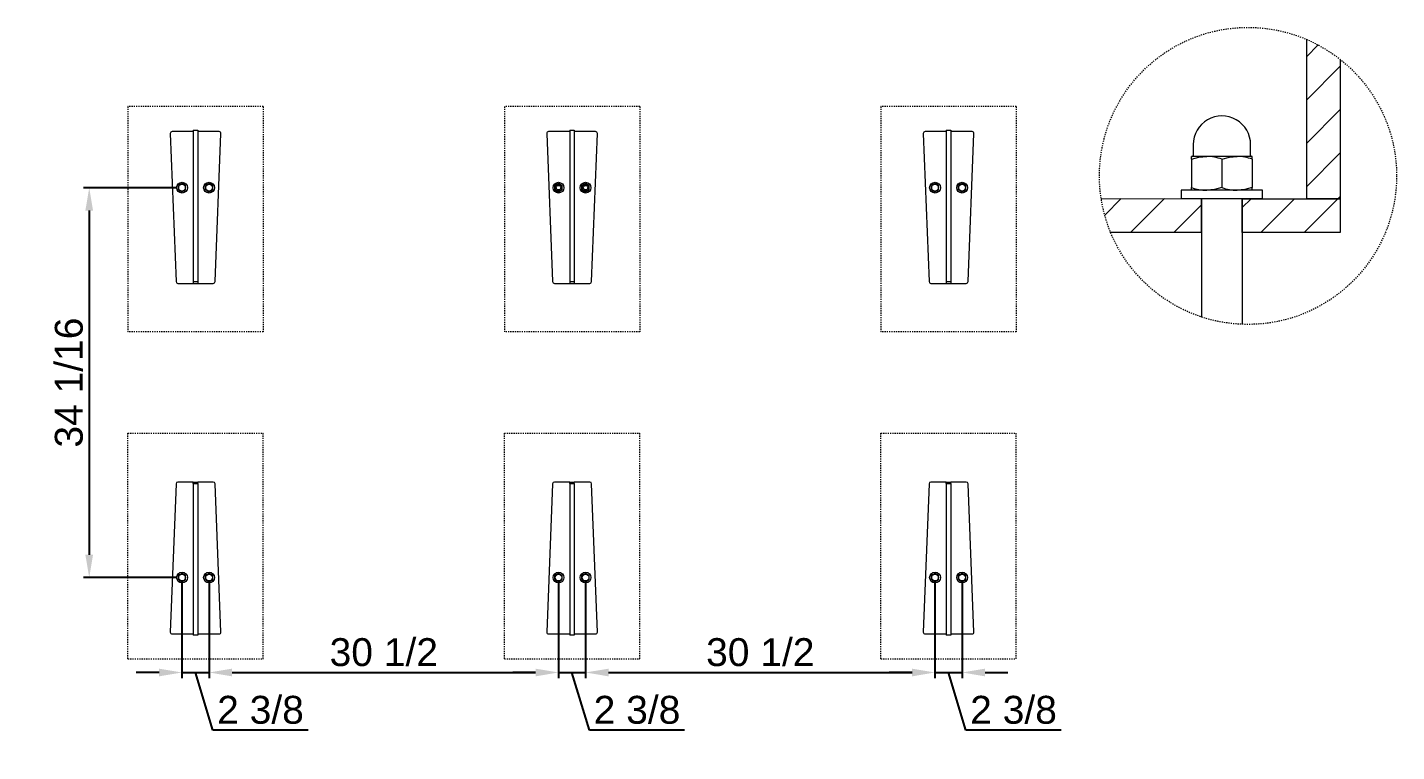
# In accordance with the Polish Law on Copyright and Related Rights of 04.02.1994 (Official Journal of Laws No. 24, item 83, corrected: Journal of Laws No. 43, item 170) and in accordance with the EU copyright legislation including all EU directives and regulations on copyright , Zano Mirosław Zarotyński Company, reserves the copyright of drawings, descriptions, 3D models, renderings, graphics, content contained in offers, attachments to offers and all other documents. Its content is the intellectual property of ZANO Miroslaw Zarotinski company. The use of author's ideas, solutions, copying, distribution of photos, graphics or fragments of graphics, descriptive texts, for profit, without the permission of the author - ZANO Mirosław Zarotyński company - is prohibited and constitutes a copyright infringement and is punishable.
# Model space of a CAD drawing. Header units: inches. Extents: x -28 to 242, y 10 to 216.
# Drawn here: x -27.6 to 92, y 9.9 to 73.2 of the extents above; entities that cross this region are included whole.
import ezdxf

# ---------------------------------------------------------------- set-up
doc = ezdxf.new("R2010")
doc.units = ezdxf.units.IN
doc.header["$PDSIZE"] = -1
doc.linetypes.add('HIDDEN', pattern=[1.905, 1.27, -0.635])
for name, color, linetype, lineweight in [('ZANO_R', 7, 'Continuous', 0), ('ZANO_R_przerywana', 250, 'HIDDEN', 0), ('ZANO_W', 1, 'Continuous', 0)]:
    doc.layers.add(name, color=color, linetype=linetype, lineweight=lineweight)
doc.styles.get("Standard").update_dxf_attribs({"font": 'ARIALUNI.TTF'})
doc.dimstyles.new('amerykanie', dxfattribs={"dimtxt": 50, "dimasz": 50, "dimexe": 0.5, "dimexo": 0.5, "dimgap": 1, "dimtad": 1, "dimdec": 0, "dimzin": 0, "dimlunit": 5, "dimtxsty": 'Standard', "dimcen": 0.09, "dimclrd": 1, "dimclre": 1, "dimclrt": 1, "dimazin": 0, "dimtfac": 1, "dimtdec": 0, "dimtmove": 0, "dimatfit": 3, "dimfxl": 1, "dimtzin": 0, "dimarcsym": 1})

# ---------------------------------------------------------------- blocks, each defined once
blk = doc.blocks.new('*D369')
at = {"layer": 'Defpoints', "color": 0}
for p in [(-14.1, 59.14), (-22.2, 25.07), (-14.1, 25.07)]:
    blk.add_point(p, dxfattribs=at)
at = {"layer": 'ZANO_W', "color": 1, "lineweight": -2}
for p, q in [((-14.6, 59.14), (-22.7, 59.14)), ((-22.2, 57.14), (-22.2, 27.07)), ((-14.6, 25.07), (-22.7, 25.07))]:
    blk.add_line(p, q, dxfattribs=at)
at = {"layer": 'ZANO_W', "color": 1}
for points in [[(-21.87, 57.14), (-22.54, 57.14), (-22.2, 59.14)], [(-22.54, 27.07), (-21.87, 27.07), (-22.2, 25.07)]]:
    blk.add_solid(points, dxfattribs=at)
at = {"layer": 'ZANO_W', "color": 1, "insert": (-23.97, 42.11), "char_height": 2.438, "attachment_point": 5, "rotation": 90}
blk.add_mtext('34 1/16', dxfattribs=at)
blk = doc.blocks.new('*D370')
at = {"layer": 'Defpoints', "color": 0}
for p in [(-14.1, 25.07), (-11.73, 25.07), (-11.73, 16.78)]:
    blk.add_point(p, dxfattribs=at)
at = {"layer": 'ZANO_W', "color": 1, "lineweight": -2}
for p, q in [((-14.1, 24.57), (-14.1, 16.28)), ((-11.73, 24.57), (-11.73, 16.28)), ((-16.1, 16.78), (-18.1, 16.78)), ((-14.1, 16.78), (-11.73, 16.78)), ((-11.4, 11.73), (-12.91, 16.78)), ((-9.73, 16.78), (-7.73, 16.78)), ((-3.08, 11.73), (-11.4, 11.73))]:
    blk.add_line(p, q, dxfattribs=at)
at = {"layer": 'ZANO_W', "color": 1}
for points in [[(-16.1, 16.44), (-16.1, 17.11), (-14.1, 16.78)], [(-9.73, 17.11), (-9.73, 16.44), (-11.73, 16.78)]]:
    blk.add_solid(points, dxfattribs=at)
at = {"layer": 'ZANO_W', "color": 1, "insert": (-7.24, 13.5), "char_height": 2.438, "attachment_point": 5}
blk.add_mtext('2 3/8', dxfattribs=at)
blk = doc.blocks.new('*D371')
at = {"layer": 'Defpoints', "color": 0}
for p in [(-11.73, 25.07), (18.79, 25.07), (18.79, 16.78)]:
    blk.add_point(p, dxfattribs=at)
at = {"layer": 'ZANO_W', "color": 1, "lineweight": -2}
for p, q in [((-11.73, 24.57), (-11.73, 16.28)), ((18.79, 24.57), (18.79, 16.28)), ((-9.73, 16.78), (16.79, 16.78))]:
    blk.add_line(p, q, dxfattribs=at)
at = {"layer": 'ZANO_W', "color": 1}
for points in [[(-9.73, 17.11), (-9.73, 16.44), (-11.73, 16.78)], [(16.79, 16.44), (16.79, 17.11), (18.79, 16.78)]]:
    blk.add_solid(points, dxfattribs=at)
at = {"layer": 'ZANO_W', "color": 1, "insert": (3.53, 18.54), "char_height": 2.438, "attachment_point": 5}
blk.add_mtext('30 1/2', dxfattribs=at)
blk = doc.blocks.new('*D372')
at = {"layer": 'Defpoints', "color": 0}
for p in [(18.79, 25.07), (21.16, 25.07), (21.16, 16.78)]:
    blk.add_point(p, dxfattribs=at)
at = {"layer": 'ZANO_W', "color": 1, "lineweight": -2}
for p, q in [((18.79, 24.57), (18.79, 16.28)), ((21.16, 24.57), (21.16, 16.28)), ((16.79, 16.78), (14.79, 16.78)), ((18.79, 16.78), (21.16, 16.78)), ((21.49, 11.73), (19.97, 16.78)), ((23.16, 16.78), (25.16, 16.78)), ((29.81, 11.73), (21.49, 11.73))]:
    blk.add_line(p, q, dxfattribs=at)
at = {"layer": 'ZANO_W', "color": 1}
for points in [[(16.79, 16.44), (16.79, 17.11), (18.79, 16.78)], [(23.16, 17.11), (23.16, 16.44), (21.16, 16.78)]]:
    blk.add_solid(points, dxfattribs=at)
at = {"layer": 'ZANO_W', "color": 1, "insert": (25.65, 13.5), "char_height": 2.438, "attachment_point": 5}
blk.add_mtext('2 3/8', dxfattribs=at)
blk = doc.blocks.new('*D373')
at = {"layer": 'Defpoints', "color": 0}
for p in [(21.16, 25.07), (51.68, 25.07), (51.68, 16.78)]:
    blk.add_point(p, dxfattribs=at)
at = {"layer": 'ZANO_W', "color": 1, "lineweight": -2}
for p, q in [((21.16, 24.57), (21.16, 16.28)), ((51.68, 24.57), (51.68, 16.28)), ((23.16, 16.78), (49.68, 16.78))]:
    blk.add_line(p, q, dxfattribs=at)
at = {"layer": 'ZANO_W', "color": 1}
for points in [[(23.16, 17.11), (23.16, 16.44), (21.16, 16.78)], [(49.68, 16.44), (49.68, 17.11), (51.68, 16.78)]]:
    blk.add_solid(points, dxfattribs=at)
at = {"layer": 'ZANO_W', "color": 1, "insert": (36.42, 18.54), "char_height": 2.438, "attachment_point": 5}
blk.add_mtext('30 1/2', dxfattribs=at)
blk = doc.blocks.new('*D374')
at = {"layer": 'Defpoints', "color": 0}
for p in [(51.68, 25.07), (54.05, 25.07), (54.05, 16.78)]:
    blk.add_point(p, dxfattribs=at)
at = {"layer": 'ZANO_W', "color": 1, "lineweight": -2}
for p, q in [((51.68, 24.57), (51.68, 16.28)), ((54.05, 24.57), (54.05, 16.28)), ((49.68, 16.78), (47.68, 16.78)), ((51.68, 16.78), (54.05, 16.78)), ((54.38, 11.73), (52.86, 16.78)), ((56.05, 16.78), (58.05, 16.78)), ((62.7, 11.73), (54.38, 11.73))]:
    blk.add_line(p, q, dxfattribs=at)
at = {"layer": 'ZANO_W', "color": 1}
for points in [[(49.68, 16.44), (49.68, 17.11), (51.68, 16.78)], [(56.05, 17.11), (56.05, 16.44), (54.05, 16.78)]]:
    blk.add_solid(points, dxfattribs=at)
at = {"layer": 'ZANO_W', "color": 1, "insert": (58.54, 13.5), "char_height": 2.438, "attachment_point": 5}
blk.add_mtext('2 3/8', dxfattribs=at)

msp = doc.modelspace()

# ---------------------------------------------------------------- linework, layer by layer
at = {"layer": 'ZANO_R'}
for p, q in [((84.1258, 72.10864), (84.1258, 58.18186)), ((84.1258, 70.58881), (85.15245, 71.61546)), ((84.1258, 66.79985), (87.07924, 69.7533)), ((87.07924, 70.35145), (87.07924, 58.18186)), ((84.1258, 63.01089), (87.07924, 65.96434)), ((-15.12347, 63.88258), (-14.61879, 50.93565)), ((-13.11121, 64.04627), (-14.96604, 64.04627)), ((-13.11121, 64.16828), (-13.11121, 50.90624)), ((-13.11121, 64.16828), (-12.71732, 64.16828)), ((-12.71732, 64.16828), (-12.71732, 50.90624)), ((-10.86249, 64.04627), (-12.71732, 64.04627)), ((-11.20974, 50.93565), (-10.70505, 63.88258)), ((17.76575, 63.88258), (18.27044, 50.93565)), ((19.77802, 64.04627), (17.92318, 64.04627)), ((19.77802, 64.16828), (19.77802, 50.90624)), ((19.77802, 64.16828), (20.1719, 64.16828)), ((20.1719, 64.16828), (20.1719, 50.90624)), ((22.02674, 64.04627), (20.1719, 64.04627)), ((21.67948, 50.93565), (22.18417, 63.88258)), ((50.65497, 63.88258), (51.15966, 50.93565)), ((52.66724, 64.04627), (50.81241, 64.04627)), ((52.66724, 64.16828), (52.66724, 50.90624)), ((52.66724, 64.16828), (53.06112, 64.16828)), ((53.06112, 64.16828), (53.06112, 50.90624)), ((54.91596, 64.04627), (53.06112, 64.04627)), ((54.5687, 50.93565), (55.07339, 63.88258)), ((74.23176, 62.90737), (74.23176, 61.94751)), ((79.25261, 61.94751), (79.25261, 62.90737)), ((74.08408, 61.63625), (74.08408, 61.87367)), ((75.41312, 61.87367), (74.08408, 61.87367)), ((74.08408, 61.63625), (74.73521, 61.80851)), ((74.08408, 61.63625), (74.08408, 59.15763)), ((74.73521, 61.80851), (75.41312, 61.87367)), ((78.07122, 61.87367), (75.41312, 61.87367)), ((76.74218, 61.63625), (77.39332, 61.80851)), ((76.74218, 61.63625), (76.74218, 59.15763)), ((77.39332, 61.80851), (78.07122, 61.87367)), ((79.40028, 61.87367), (78.07122, 61.87367)), ((79.40028, 61.63625), (79.40028, 61.87367)), ((79.40028, 61.63625), (79.40028, 59.15763)), ((84.1258, 59.22193), (87.07924, 62.17538)), ((-14.41102, 59.14447), (-14.41102, 59.3264)), ((-14.41102, 58.96254), (-14.41102, 59.14447)), ((-13.78081, 59.14447), (-13.78081, 59.3264)), ((-13.78081, 58.96254), (-13.78081, 59.14447)), ((-12.04772, 59.14447), (-12.04772, 59.3264)), ((-12.04772, 58.96254), (-12.04772, 59.14447)), ((-11.41751, 59.14447), (-11.41751, 59.3264)), ((-11.41751, 58.96254), (-11.41751, 59.14447)), ((18.4782, 59.14447), (18.4782, 59.3264)), ((18.4782, 58.96254), (18.4782, 59.14447)), ((19.10842, 59.14447), (19.10842, 59.3264)), ((19.10842, 58.96254), (19.10842, 59.14447)), ((20.8415, 59.14447), (20.8415, 59.3264)), ((20.8415, 58.96254), (20.8415, 59.14447)), ((21.15661, 58.78062), (21.31416, 58.87158)), ((21.47171, 59.14447), (21.47171, 59.3264)), ((21.47171, 58.96254), (21.47171, 59.14447)), ((51.36743, 59.14447), (51.36743, 59.3264)), ((51.36743, 58.96254), (51.36743, 59.14447)), ((51.99764, 59.14447), (51.99764, 59.3264)), ((51.99764, 58.96254), (51.99764, 59.14447)), ((53.73073, 59.14447), (53.73073, 59.3264)), ((53.73073, 58.96254), (53.73073, 59.14447)), ((54.36094, 59.14447), (54.36094, 59.3264)), ((54.36094, 58.96254), (54.36094, 59.14447)), ((73.19804, 58.92022), (73.19804, 58.18186)), ((80.28631, 58.92022), (73.19804, 58.92022)), ((74.08408, 58.92022), (74.08408, 59.15763)), ((76.09105, 58.98539), (75.41312, 58.92022)), ((76.74218, 59.15763), (76.09105, 58.98539)), ((78.74913, 58.98539), (78.07122, 58.92022)), ((79.40028, 59.15763), (78.74913, 58.98539)), ((79.40028, 58.92022), (79.40028, 59.15763)), ((80.28631, 58.18186), (80.28631, 58.92022)), ((66.19648, 58.18848), (74.97011, 58.18186)), ((66.50222, 56.75419), (67.93618, 58.18816)), ((68.7654, 55.22841), (71.72175, 58.18477)), ((72.55436, 55.22841), (74.97011, 57.64417)), ((80.28631, 58.18186), (73.19804, 58.18186)), ((74.97011, 55.22841), (74.97011, 58.18186)), ((74.97011, 58.18186), (74.97011, 47.84225)), ((78.51425, 55.22841), (78.51425, 58.18186)), ((78.51425, 58.18186), (87.07924, 58.18186)), ((78.51425, 58.18186), (78.51425, 47.20297)), ((78.51425, 57.39934), (79.29676, 58.18186)), ((80.13227, 55.22841), (83.08572, 58.18186)), ((83.92123, 55.22841), (86.87468, 58.18186)), ((87.07924, 58.18186), (84.1258, 58.18186)), ((86.87468, 58.18186), (87.07924, 58.38642)), ((74.97011, 55.22841), (66.96484, 55.22841)), ((87.07924, 55.22841), (78.51425, 55.22841)), ((-14.46135, 50.78423), (-13.11121, 50.78423)), ((-12.71732, 50.90624), (-13.11121, 50.90624)), ((-13.11121, 50.90624), (-13.11121, 50.78423)), ((-13.11121, 50.78423), (-12.71732, 50.78423)), ((-12.71732, 50.90624), (-12.71732, 50.78423)), ((-12.71732, 50.78423), (-11.36717, 50.78423)), ((18.42787, 50.78423), (19.77802, 50.78423)), ((20.1719, 50.90624), (19.77802, 50.90624)), ((19.77802, 50.90624), (19.77802, 50.78423)), ((19.77802, 50.78423), (20.1719, 50.78423)), ((20.1719, 50.90624), (20.1719, 50.78423)), ((20.1719, 50.78423), (21.52205, 50.78423)), ((51.31709, 50.78423), (52.66724, 50.78423)), ((53.06112, 50.90624), (52.66724, 50.90624)), ((52.66724, 50.90624), (52.66724, 50.78423)), ((52.66724, 50.78423), (53.06112, 50.78423)), ((53.06112, 50.90624), (53.06112, 50.78423)), ((53.06112, 50.78423), (54.41127, 50.78423)), ((-14.61879, 33.26068), (-15.12347, 20.31375)), ((-13.11121, 33.4121), (-14.46135, 33.4121)), ((-13.11121, 33.4121), (-12.71732, 33.4121)), ((-13.11121, 33.29009), (-13.11121, 33.4121)), ((-13.11121, 33.29009), (-13.11121, 20.02805)), ((-13.11121, 33.29009), (-12.71732, 33.29009)), ((-12.71732, 33.29009), (-12.71732, 33.4121)), ((-11.36717, 33.4121), (-12.71732, 33.4121)), ((-12.71732, 33.29009), (-12.71732, 20.02805)), ((-10.70505, 20.31375), (-11.20974, 33.26068)), ((18.27044, 33.26068), (17.76575, 20.31375)), ((19.77802, 33.4121), (18.42787, 33.4121)), ((19.77802, 33.4121), (20.1719, 33.4121)), ((19.77802, 33.29009), (19.77802, 33.4121)), ((19.77802, 33.29009), (19.77802, 20.02805)), ((19.77802, 33.29009), (20.1719, 33.29009)), ((20.1719, 33.29009), (20.1719, 33.4121)), ((21.52205, 33.4121), (20.1719, 33.4121)), ((20.1719, 33.29009), (20.1719, 20.02805)), ((22.18417, 20.31375), (21.67948, 33.26068)), ((51.15966, 33.26068), (50.65497, 20.31375)), ((52.66724, 33.4121), (51.31709, 33.4121)), ((52.66724, 33.4121), (53.06112, 33.4121)), ((52.66724, 33.29009), (52.66724, 33.4121)), ((52.66724, 33.29009), (52.66724, 20.02805)), ((52.66724, 33.29009), (53.06112, 33.29009)), ((53.06112, 33.29009), (53.06112, 33.4121)), ((54.41127, 33.4121), (53.06112, 33.4121)), ((53.06112, 33.29009), (53.06112, 20.02805)), ((55.07339, 20.31375), (54.5687, 33.26068)), ((-14.41102, 25.0736), (-14.41102, 25.25552)), ((-13.78081, 25.0736), (-13.78081, 25.25552)), ((-12.04772, 25.0736), (-12.04772, 25.25552)), ((-11.41751, 25.0736), (-11.41751, 25.25552)), ((18.4782, 25.0736), (18.4782, 25.25552)), ((19.10842, 25.0736), (19.10842, 25.25552)), ((20.8415, 25.0736), (20.8415, 25.25552)), ((21.47171, 25.0736), (21.47171, 25.25552)), ((51.36743, 25.0736), (51.36743, 25.25552)), ((51.99764, 25.0736), (51.99764, 25.25552)), ((53.73073, 25.0736), (53.73073, 25.25552)), ((54.36094, 25.0736), (54.36094, 25.25552)), ((-14.41102, 24.89167), (-14.41102, 25.0736)), ((-13.78081, 24.89167), (-13.78081, 25.0736)), ((-12.04772, 24.89167), (-12.04772, 25.0736)), ((-11.41751, 24.89167), (-11.41751, 25.0736)), ((18.4782, 24.89167), (18.4782, 25.0736)), ((19.10842, 24.89167), (19.10842, 25.0736)), ((20.8415, 24.89167), (20.8415, 25.0736)), ((21.47171, 24.89167), (21.47171, 25.0736)), ((51.36743, 24.89167), (51.36743, 25.0736)), ((51.99764, 24.89167), (51.99764, 25.0736)), ((53.73073, 24.89167), (53.73073, 25.0736)), ((54.36094, 24.89167), (54.36094, 25.0736)), ((-14.96604, 20.15006), (-13.11121, 20.15006)), ((-12.71732, 20.02805), (-13.11121, 20.02805)), ((-12.71732, 20.15006), (-10.86249, 20.15006)), ((17.92318, 20.15006), (19.77802, 20.15006)), ((20.1719, 20.02805), (19.77802, 20.02805)), ((20.1719, 20.15006), (22.02674, 20.15006)), ((50.81241, 20.15006), (52.66724, 20.15006)), ((53.06112, 20.02805), (52.66724, 20.02805)), ((53.06112, 20.15006), (54.91596, 20.15006))]:
    msp.add_line(p, q, dxfattribs=at)
at = {"layer": 'ZANO_R', "flags": 128}
for points in [[(-14.25347, 59.41736), (-14.26467, 59.41089), (-14.33796, 59.36858), (-14.41102, 59.3264)], [(-14.41102, 58.96254), (-14.33383, 58.91798), (-14.25347, 58.87158)], [(-14.09591, 59.50832), (-14.13418, 59.48623), (-14.1731, 59.46376), (-14.21302, 59.44071), (-14.25347, 59.41736)], [(-14.25347, 58.87158), (-14.24226, 58.86511), (-14.16897, 58.8228), (-14.09591, 58.78062)], [(-13.93836, 59.41736), (-13.94956, 59.42383), (-14.02285, 59.46614), (-14.09591, 59.50832)], [(-14.09591, 58.78062), (-14.01872, 58.82518), (-13.93836, 58.87158)], [(-13.78081, 59.3264), (-13.83197, 59.35593), (-13.858, 59.37096), (-13.88405, 59.386), (-13.93836, 59.41736)], [(-13.93836, 58.87158), (-13.92716, 58.87805), (-13.85387, 58.92036), (-13.78081, 58.96254)], [(-11.89017, 59.41736), (-11.90137, 59.41089), (-11.97466, 59.36858), (-12.04772, 59.3264)], [(-12.04772, 58.96254), (-11.97053, 58.91798), (-11.89017, 58.87158)], [(-11.73261, 59.50832), (-11.77088, 59.48623), (-11.8098, 59.46376), (-11.84972, 59.44071), (-11.89017, 59.41736)], [(-11.89017, 58.87158), (-11.87896, 58.86511), (-11.80567, 58.8228), (-11.73261, 58.78062)], [(-11.57506, 59.41736), (-11.58627, 59.42383), (-11.65956, 59.46614), (-11.73261, 59.50832)], [(-11.73261, 58.78062), (-11.65543, 58.82518), (-11.57506, 58.87158)], [(-11.41751, 59.3264), (-11.46867, 59.35593), (-11.4947, 59.37096), (-11.52075, 59.386), (-11.57506, 59.41736)], [(-11.57506, 58.87158), (-11.56386, 58.87805), (-11.49057, 58.92036), (-11.41751, 58.96254)], [(18.63576, 59.41736), (18.62455, 59.41089), (18.55126, 59.36858), (18.4782, 59.3264)], [(18.4782, 58.96254), (18.55539, 58.91798), (18.63576, 58.87158)], [(18.79331, 59.50832), (18.75504, 59.48623), (18.71612, 59.46376), (18.6762, 59.44071), (18.63576, 59.41736)], [(18.63576, 58.87158), (18.64696, 58.86511), (18.72025, 58.8228), (18.79331, 58.78062)], [(18.95086, 59.41736), (18.93966, 59.42383), (18.86637, 59.46614), (18.79331, 59.50832)], [(18.79331, 58.78062), (18.8705, 58.82518), (18.95086, 58.87158)], [(19.10842, 59.3264), (19.05725, 59.35593), (19.03123, 59.37096), (19.00517, 59.386), (18.95086, 59.41736)], [(18.95086, 58.87158), (18.96207, 58.87805), (19.03536, 58.92036), (19.10842, 58.96254)], [(20.99906, 59.41736), (20.98785, 59.41089), (20.91456, 59.36858), (20.8415, 59.3264)], [(20.8415, 58.96254), (20.91869, 58.91798), (20.99906, 58.87158)], [(21.15661, 59.50832), (21.11834, 59.48623), (21.07942, 59.46376), (21.0395, 59.44071), (20.99906, 59.41736)], [(20.99906, 58.87158), (21.01026, 58.86511), (21.08355, 58.8228), (21.15661, 58.78062)], [(21.31416, 59.41736), (21.30296, 59.42383), (21.22967, 59.46614), (21.15661, 59.50832)], [(21.47171, 59.3264), (21.42055, 59.35593), (21.39453, 59.37096), (21.36847, 59.386), (21.31416, 59.41736)], [(21.31416, 58.87158), (21.32536, 58.87805), (21.39865, 58.92036), (21.47171, 58.96254)], [(51.52498, 59.41736), (51.51378, 59.41089), (51.44049, 59.36858), (51.36743, 59.3264)], [(51.36743, 58.96254), (51.44462, 58.91798), (51.52498, 58.87158)], [(51.68253, 59.50832), (51.64427, 59.48623), (51.60535, 59.46376), (51.56542, 59.44071), (51.52498, 59.41736)], [(51.52498, 58.87158), (51.53618, 58.86511), (51.60947, 58.8228), (51.68253, 58.78062)], [(51.84008, 59.41736), (51.82888, 59.42383), (51.7556, 59.46614), (51.68253, 59.50832)], [(51.68253, 58.78062), (51.75972, 58.82518), (51.84008, 58.87158)], [(51.99764, 59.3264), (51.94648, 59.35593), (51.92045, 59.37096), (51.8944, 59.386), (51.84008, 59.41736)], [(51.84008, 58.87158), (51.85129, 58.87805), (51.92458, 58.92036), (51.99764, 58.96254)], [(53.88828, 59.41736), (53.87707, 59.41089), (53.80378, 59.36858), (53.73073, 59.3264)], [(53.73073, 58.96254), (53.80792, 58.91798), (53.88828, 58.87158)], [(54.04583, 59.50832), (54.00757, 59.48623), (53.96864, 59.46376), (53.92872, 59.44071), (53.88828, 59.41736)], [(53.88828, 58.87158), (53.89948, 58.86511), (53.97277, 58.8228), (54.04583, 58.78062)], [(54.20338, 59.41736), (54.19218, 59.42383), (54.11889, 59.46614), (54.04583, 59.50832)], [(54.04583, 58.78062), (54.12302, 58.82518), (54.20338, 58.87158)], [(54.36094, 59.3264), (54.30977, 59.35593), (54.28375, 59.37096), (54.25769, 59.386), (54.20338, 59.41736)], [(54.20338, 58.87158), (54.21459, 58.87805), (54.28788, 58.92036), (54.36094, 58.96254)], [(-14.25347, 25.34649), (-14.26467, 25.34002), (-14.33796, 25.29771), (-14.41102, 25.25552)], [(-14.09591, 25.43745), (-14.13418, 25.41536), (-14.1731, 25.39289), (-14.21302, 25.36984), (-14.25347, 25.34649)], [(-13.93836, 25.34649), (-13.94956, 25.35296), (-14.02285, 25.39527), (-14.09591, 25.43745)], [(-13.78081, 25.25552), (-13.83197, 25.28506), (-13.858, 25.30009), (-13.88405, 25.31513), (-13.93836, 25.34649)], [(-11.89017, 25.34649), (-11.90137, 25.34002), (-11.97466, 25.29771), (-12.04772, 25.25552)], [(-11.73261, 25.43745), (-11.77088, 25.41536), (-11.8098, 25.39289), (-11.84972, 25.36984), (-11.89017, 25.34649)], [(-11.57506, 25.34649), (-11.58627, 25.35296), (-11.65956, 25.39527), (-11.73261, 25.43745)], [(-11.41751, 25.25552), (-11.46867, 25.28506), (-11.4947, 25.30009), (-11.52075, 25.31513), (-11.57506, 25.34649)], [(18.63576, 25.34649), (18.62455, 25.34002), (18.55126, 25.29771), (18.4782, 25.25552)], [(18.79331, 25.43745), (18.75504, 25.41536), (18.71612, 25.39289), (18.6762, 25.36984), (18.63576, 25.34649)], [(18.95086, 25.34649), (18.93966, 25.35296), (18.86637, 25.39527), (18.79331, 25.43745)], [(19.10842, 25.25552), (19.05725, 25.28506), (19.03123, 25.30009), (19.00517, 25.31513), (18.95086, 25.34649)], [(20.99906, 25.34649), (20.98785, 25.34002), (20.91456, 25.29771), (20.8415, 25.25552)], [(21.15661, 25.43745), (21.11834, 25.41536), (21.07942, 25.39289), (21.0395, 25.36984), (20.99906, 25.34649)], [(21.31416, 25.34649), (21.30296, 25.35296), (21.22967, 25.39527), (21.15661, 25.43745)], [(21.47171, 25.25552), (21.42055, 25.28506), (21.39453, 25.30009), (21.36847, 25.31513), (21.31416, 25.34649)], [(51.52498, 25.34649), (51.51378, 25.34002), (51.44049, 25.29771), (51.36743, 25.25552)], [(51.68253, 25.43745), (51.64427, 25.41536), (51.60535, 25.39289), (51.56542, 25.36984), (51.52498, 25.34649)], [(51.84008, 25.34649), (51.82888, 25.35296), (51.7556, 25.39527), (51.68253, 25.43745)], [(51.99764, 25.25552), (51.94648, 25.28506), (51.92045, 25.30009), (51.8944, 25.31513), (51.84008, 25.34649)], [(53.88828, 25.34649), (53.87707, 25.34002), (53.80378, 25.29771), (53.73073, 25.25552)], [(54.04583, 25.43745), (54.00757, 25.41536), (53.96864, 25.39289), (53.92872, 25.36984), (53.88828, 25.34649)], [(54.20338, 25.34649), (54.19218, 25.35296), (54.11889, 25.39527), (54.04583, 25.43745)], [(54.36094, 25.25552), (54.30977, 25.28506), (54.28375, 25.30009), (54.25769, 25.31513), (54.20338, 25.34649)], [(-14.41102, 24.89167), (-14.33383, 24.84711), (-14.25347, 24.80071)], [(-14.25347, 24.80071), (-14.24226, 24.79424), (-14.16897, 24.75193), (-14.09591, 24.70974)], [(-14.09591, 24.70974), (-14.01872, 24.75431), (-13.93836, 24.80071)], [(-13.93836, 24.80071), (-13.92716, 24.80718), (-13.85387, 24.84949), (-13.78081, 24.89167)], [(-12.04772, 24.89167), (-11.97053, 24.84711), (-11.89017, 24.80071)], [(-11.89017, 24.80071), (-11.87896, 24.79424), (-11.80567, 24.75193), (-11.73261, 24.70974)], [(-11.73261, 24.70974), (-11.65543, 24.75431), (-11.57506, 24.80071)], [(-11.57506, 24.80071), (-11.56386, 24.80718), (-11.49057, 24.84949), (-11.41751, 24.89167)], [(18.4782, 24.89167), (18.55539, 24.84711), (18.63576, 24.80071)], [(18.63576, 24.80071), (18.64696, 24.79424), (18.72025, 24.75193), (18.79331, 24.70974)], [(18.79331, 24.70974), (18.8705, 24.75431), (18.95086, 24.80071)], [(18.95086, 24.80071), (18.96207, 24.80718), (19.03536, 24.84949), (19.10842, 24.89167)], [(20.8415, 24.89167), (20.91869, 24.84711), (20.99906, 24.80071)], [(20.99906, 24.80071), (21.01026, 24.79424), (21.08355, 24.75193), (21.15661, 24.70974)], [(21.15661, 24.70974), (21.2338, 24.75431), (21.31416, 24.80071)], [(21.31416, 24.80071), (21.32536, 24.80718), (21.39865, 24.84949), (21.47171, 24.89167)], [(51.36743, 24.89167), (51.44462, 24.84711), (51.52498, 24.80071)], [(51.52498, 24.80071), (51.53618, 24.79424), (51.60947, 24.75193), (51.68253, 24.70974)], [(51.68253, 24.70974), (51.75972, 24.75431), (51.84008, 24.80071)], [(51.84008, 24.80071), (51.85129, 24.80718), (51.92458, 24.84949), (51.99764, 24.89167)], [(53.73073, 24.89167), (53.80792, 24.84711), (53.88828, 24.80071)], [(53.88828, 24.80071), (53.89948, 24.79424), (53.97277, 24.75193), (54.04583, 24.70974)], [(54.04583, 24.70974), (54.12302, 24.75431), (54.20338, 24.80071)], [(54.20338, 24.80071), (54.21459, 24.80718), (54.28788, 24.84949), (54.36094, 24.89167)]]:
    msp.add_lwpolyline(points, dxfattribs=at)
at = {"layer": 'ZANO_R'}
msp.add_lwpolyline([(87.07924, 58.18186), (87.07924, 55.22841)], dxfattribs=at)
for centre, radius in [((-14.09591, 59.14447), 0.47266), ((-14.09591, 59.14447), 0.29541), ((-11.73261, 59.14447), 0.47266), ((-11.73261, 59.14447), 0.29541), ((18.79331, 59.14447), 0.47266), ((18.79331, 59.14447), 0.29541), ((18.79331, 59.14447), 0.19694), ((18.79331, 59.14447), 0.19694), ((21.15661, 59.14447), 0.47266), ((21.15661, 59.14447), 0.29541), ((21.15661, 59.14447), 0.19694), ((21.15661, 59.14447), 0.19694), ((51.68253, 59.14447), 0.47266), ((51.68253, 59.14447), 0.29541), ((54.04583, 59.14447), 0.47266), ((54.04583, 59.14447), 0.29541), ((-14.09591, 25.0736), 0.47266), ((-14.09591, 25.0736), 0.29541), ((-11.73261, 25.0736), 0.47266), ((-11.73261, 25.0736), 0.29541), ((18.79331, 25.0736), 0.47266), ((18.79331, 25.0736), 0.29541), ((21.15661, 25.0736), 0.47266), ((21.15661, 25.0736), 0.29541), ((51.68253, 25.0736), 0.47266), ((51.68253, 25.0736), 0.29541), ((54.04583, 25.0736), 0.47266), ((54.04583, 25.0736), 0.29541)]:
    msp.add_circle(centre, radius, dxfattribs=at)
for centre, radius, start, end in [((76.74218, 62.90738), 2.51042, 359.9997308, 180.0002692), ((-14.96604, 63.88871), 0.15755, 90, 182.2323331), ((-10.86249, 63.88871), 0.15755, 357.7676669, 90), ((17.92318, 63.88871), 0.15755, 90, 182.2323331), ((22.02674, 63.88871), 0.15755, 357.7676669, 90), ((50.81241, 63.88871), 0.15755, 90, 182.2323331), ((54.91596, 63.88871), 0.15755, 357.7676669, 90), ((74.15791, 61.94752), 0.07385, 270.0029354, 359.9902351), ((75.37914, 57.84466), 4.02915, 70.2269566, 89.5167659), ((78.03724, 57.84466), 4.02915, 70.2269566, 89.5167659), ((79.32646, 61.94752), 0.07385, 180.0097649, 269.9970646), ((-14.09591, 59.14447), 0.31511, 120, 180), ((-14.09591, 59.14447), 0.31511, 180, 240), ((-14.09591, 59.14447), 0.31511, 60, 120), ((-14.09591, 59.14447), 0.31511, 240, 300), ((-14.09591, 59.14447), 0.31511, 0, 60), ((-14.09591, 59.14447), 0.31511, 300, 0), ((-11.73261, 59.14447), 0.31511, 120, 180), ((-11.73261, 59.14447), 0.31511, 180, 240), ((-11.73261, 59.14447), 0.31511, 60, 120), ((-11.73261, 59.14447), 0.31511, 240, 300), ((-11.73261, 59.14447), 0.31511, 0, 60), ((-11.73261, 59.14447), 0.31511, 300, 0), ((18.79331, 59.14447), 0.31511, 120, 180), ((18.79331, 59.14447), 0.31511, 180, 240), ((18.79331, 59.14447), 0.31511, 60, 120), ((18.79331, 59.14447), 0.31511, 240, 300), ((18.79331, 59.14447), 0.31511, 0, 60), ((18.79331, 59.14447), 0.31511, 300, 0), ((21.15661, 59.14447), 0.31511, 120, 180), ((21.15661, 59.14447), 0.31511, 180, 240), ((21.15661, 59.14447), 0.31511, 60, 120), ((21.15661, 59.14447), 0.31511, 240, 300), ((21.15661, 59.14447), 0.31511, 0, 60), ((21.15661, 59.14447), 0.31511, 300, 0), ((51.68253, 59.14447), 0.31511, 120, 180), ((51.68253, 59.14447), 0.31511, 180, 240), ((51.68253, 59.14447), 0.31511, 60, 120), ((51.68253, 59.14447), 0.31511, 240, 300), ((51.68253, 59.14447), 0.31511, 0, 60), ((51.68253, 59.14447), 0.31511, 300, 0), ((54.04583, 59.14447), 0.31511, 120, 180), ((54.04583, 59.14447), 0.31511, 180, 240), ((54.04583, 59.14447), 0.31511, 60, 120), ((54.04583, 59.14447), 0.31511, 240, 300), ((54.04583, 59.14447), 0.31511, 0, 60), ((54.04583, 59.14447), 0.31511, 300, 0), ((75.44714, 62.94948), 4.0294, 250.2279308, 269.5162644), ((78.10524, 62.94948), 4.0294, 250.2279308, 269.5162644), ((-14.46135, 50.94178), 0.15755, 182.2323331, 270), ((-11.36717, 50.94178), 0.15755, 270, 357.7676669), ((18.42787, 50.94178), 0.15755, 182.2323331, 270), ((21.52205, 50.94178), 0.15755, 270, 357.7676669), ((51.31709, 50.94178), 0.15755, 182.2323331, 270), ((54.41127, 50.94178), 0.15755, 270, 357.7676669), ((-14.46135, 33.25455), 0.15755, 90, 177.7676669), ((-11.36717, 33.25455), 0.15755, 2.2323331, 90), ((18.42787, 33.25455), 0.15755, 90, 177.7676669), ((21.52205, 33.25455), 0.15755, 2.2323331, 90), ((51.31709, 33.25455), 0.15755, 90, 177.7676669), ((54.41127, 33.25455), 0.15755, 2.2323331, 90), ((-14.09591, 25.0736), 0.31511, 120, 180), ((-14.09591, 25.0736), 0.31511, 60, 120), ((-14.09591, 25.0736), 0.31511, 0, 60), ((-11.73261, 25.0736), 0.31511, 120, 180), ((-11.73261, 25.0736), 0.31511, 60, 120), ((-11.73261, 25.0736), 0.31511, 0, 60), ((18.79331, 25.0736), 0.31511, 120, 180), ((18.79331, 25.0736), 0.31511, 60, 120), ((18.79331, 25.0736), 0.31511, 0, 60), ((21.15661, 25.0736), 0.31511, 120, 180), ((21.15661, 25.0736), 0.31511, 60, 120), ((21.15661, 25.0736), 0.31511, 0, 60), ((51.68253, 25.0736), 0.31511, 120, 180), ((51.68253, 25.0736), 0.31511, 60, 120), ((51.68253, 25.0736), 0.31511, 0, 60), ((54.04583, 25.0736), 0.31511, 120, 180), ((54.04583, 25.0736), 0.31511, 60, 120), ((54.04583, 25.0736), 0.31511, 0, 60), ((-14.09591, 25.0736), 0.31511, 180, 240), ((-14.09591, 25.0736), 0.31511, 240, 300), ((-14.09591, 25.0736), 0.31511, 300, 0), ((-11.73261, 25.0736), 0.31511, 180, 240), ((-11.73261, 25.0736), 0.31511, 240, 300), ((-11.73261, 25.0736), 0.31511, 300, 0), ((18.79331, 25.0736), 0.31511, 180, 240), ((18.79331, 25.0736), 0.31511, 240, 300), ((18.79331, 25.0736), 0.31511, 300, 0), ((21.15661, 25.0736), 0.31511, 180, 240), ((21.15661, 25.0736), 0.31511, 240, 300), ((21.15661, 25.0736), 0.31511, 300, 0), ((51.68253, 25.0736), 0.31511, 180, 240), ((51.68253, 25.0736), 0.31511, 240, 300), ((51.68253, 25.0736), 0.31511, 300, 0), ((54.04583, 25.0736), 0.31511, 180, 240), ((54.04583, 25.0736), 0.31511, 240, 300), ((54.04583, 25.0736), 0.31511, 300, 0), ((-14.96604, 20.30761), 0.15755, 177.7676669, 270), ((-10.86249, 20.30761), 0.15755, 270, 2.2323331), ((17.92318, 20.30761), 0.15755, 177.7676669, 270), ((22.02674, 20.30761), 0.15755, 270, 2.2323331), ((50.81241, 20.30761), 0.15755, 177.7676669, 270), ((54.91596, 20.30761), 0.15755, 270, 2.2323331)]:
    msp.add_arc(centre, radius, start, end, dxfattribs=at)
at = {"layer": 'ZANO_R_przerywana', "ltscale": 0.05}
for p, q in [((-18.82251, 66.23436), (-18.82251, 46.54022)), ((-7.00602, 66.23436), (-18.82251, 66.23436)), ((-7.00602, 66.23436), (-7.00602, 46.54022)), ((14.06672, 66.23436), (14.06672, 46.54022)), ((25.8832, 66.23436), (14.06672, 66.23436)), ((14.06672, 66.23436), (14.06672, 46.54022)), ((25.8832, 66.23436), (14.06672, 66.23436)), ((25.8832, 66.23436), (25.8832, 46.54022)), ((25.8832, 66.23436), (25.8832, 46.54022)), ((46.95594, 66.23436), (46.95594, 46.54022)), ((58.77242, 66.23436), (46.95594, 66.23436)), ((58.77242, 66.23436), (58.77242, 46.54022)), ((-7.00602, 46.54022), (-18.82251, 46.54022)), ((25.8832, 46.54022), (14.06672, 46.54022)), ((25.8832, 46.54022), (14.06672, 46.54022)), ((58.77242, 46.54022), (46.95594, 46.54022)), ((-18.82251, 17.98371), (-18.82251, 37.67785)), ((-18.82251, 37.67785), (-7.00602, 37.67785)), ((-7.00602, 17.98371), (-7.00602, 37.67785)), ((14.06672, 17.98371), (14.06672, 37.67785)), ((14.06672, 37.67785), (25.8832, 37.67785)), ((25.8832, 17.98371), (25.8832, 37.67785)), ((46.95594, 17.98371), (46.95594, 37.67785)), ((46.95594, 37.67785), (58.77242, 37.67785)), ((58.77242, 17.98371), (58.77242, 37.67785)), ((-18.82251, 17.98371), (-7.00602, 17.98371)), ((14.06672, 17.98371), (25.8832, 17.98371)), ((46.95594, 17.98371), (58.77242, 17.98371))]:
    msp.add_line(p, q, dxfattribs=at)
at = {"layer": 'ZANO_R_przerywana', "color": 1, "ltscale": 0.05}
msp.add_circle((79.02403, 60.17312), 12.98017, dxfattribs=at)

# ---------------------------------------------------------------- dimensions: what is measured, and where the dimension line sits
at = {"layer": 'ZANO_W'}
dim = msp.add_linear_dim(base=(-22.20392, 25.0736), p1=(-14.09591, 59.14447), p2=(-14.09591, 25.0736), angle=90, dimstyle='amerykanie', override={"dimtxt": 2.4375, "dimasz": 2, "dimgap": 0.5, "dimdec": 4, "dimaunit": 1, "dimadec": 1, "dimtdec": 4, "dimtmove": 1, "dimfrac": 2}, dxfattribs=at)
dim.commit()
dim.dimension.update_dxf_attribs({"geometry": '*D369', "text_midpoint": (-23.96923, 42.10903)})
for base, p1, p2, picture, middle in [((-11.73261, 16.77757), (-14.09591, 25.0736), (-11.73261, 25.0736), '*D370', (-10.90049, 13.49696)), ((18.79331, 16.77757), (-11.73261, 25.0736), (18.79331, 25.0736), '*D371', (3.53035, 18.54288)), ((21.15661, 16.77757), (18.79331, 25.0736), (21.15661, 25.0736), '*D372', (21.98874, 13.49696)), ((51.68253, 16.77757), (21.15661, 25.0736), (51.68253, 25.0736), '*D373', (36.41957, 18.54288)), ((54.04583, 16.77757), (51.68253, 25.0736), (54.04583, 25.0736), '*D374', (54.87796, 13.49696))]:
    dim = msp.add_linear_dim(base=base, p1=p1, p2=p2, dimstyle='amerykanie', override={"dimtxt": 2.4375, "dimasz": 2, "dimgap": 0.5, "dimdec": 4, "dimaunit": 1, "dimadec": 1, "dimtdec": 4, "dimtmove": 1, "dimfrac": 2}, dxfattribs=at)
    dim.commit()
    dim.dimension.update_dxf_attribs({"geometry": picture, "text_midpoint": middle})

doc.saveas('drawing.dxf')
